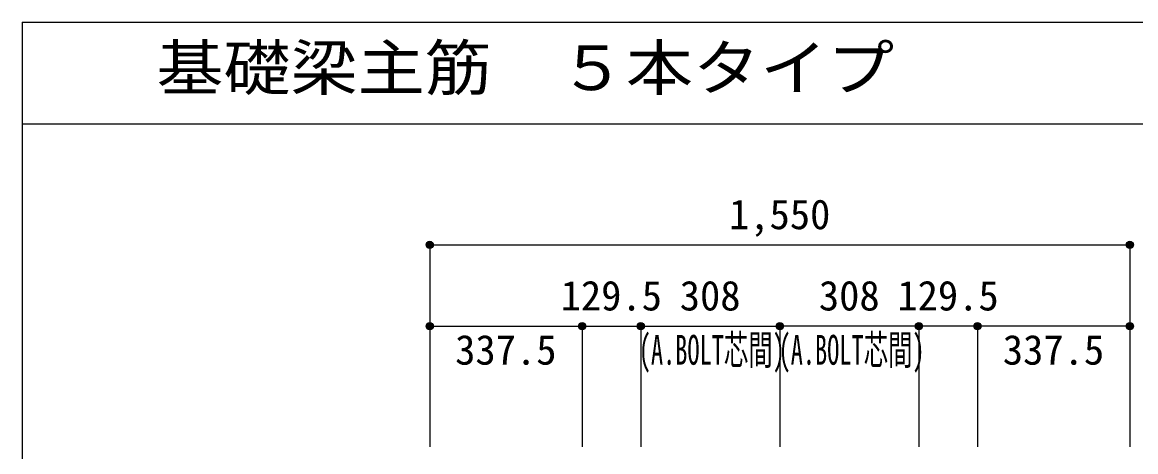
# Model space of a CAD drawing. Units: millimetres at full size, sheet at 1:30. Extents: x -5973 to 5954, y -4195 to 4201.
# Drawn here: x -5973 to -3508, y 3250 to 4201 of the extents above; entities that cross this region are included whole.
import ezdxf
from ezdxf.enums import TextEntityAlignment as Align

# ---------------------------------------------------------------- set-up
doc = ezdxf.new("R2010")
doc.units = ezdxf.units.MM
doc.header["$LTSCALE"] = 30
doc.header["$PDMODE"] = 32
doc.header["$PDSIZE"] = 15
for name, color, linetype in [('0-7_文字', 4, 'Continuous'), ('0-D_寸法', 4, 'Continuous'), ('6-7_文字', 7, 'Continuous'), ('F-0_枠', 6, 'Continuous')]:
    doc.layers.add(name, color=color, linetype=linetype)
doc.styles.add('ＭＳ ゴシック', font='')
doc.styles.get('ＭＳ ゴシック').set_extended_font_data('MS Gothic')

msp = doc.modelspace()

# ---------------------------------------------------------------- linework, layer by layer
at = {"layer": '0-D_寸法'}
for p, q in [((-5070.8, 3708.07), (-5070.8, 3528.07)), ((-5070.8, 3708.07), (-5070.8, 3528.07)), ((-5070.8, 3708.07), (-3520.8, 3708.07)), ((-5070.8, 3708.07), (-3520.8, 3708.07)), ((-3520.8, 3708.07), (-3520.8, 3528.07)), ((-5070.8, 3528.07), (-5070.8, 3261.03)), ((-5070.8, 3528.07), (-4733.3, 3528.07)), ((-5070.8, 3528.07), (-5070.8, 3261.03)), ((-4733.3, 3528.07), (-4733.3, 3261.03)), ((-4733.3, 3528.07), (-4603.8, 3528.07)), ((-4603.8, 3528.07), (-4603.8, 3261.03)), ((-3987.8, 3528.07), (-4295.8, 3528.07)), ((-4295.8, 3528.07), (-4295.8, 3261.03)), ((-3858.3, 3528.07), (-3987.8, 3528.07)), ((-3987.8, 3528.07), (-3987.8, 3261.03)), ((-3520.8, 3528.07), (-3858.3, 3528.07)), ((-3858.3, 3528.07), (-3858.3, 3261.03)), ((-3520.8, 3528.07), (-3520.8, 3261.03)), ((-3520.8, 3528.07), (-3520.8, 3261.03))]:
    msp.add_line(p, q, dxfattribs=at)
msp.add_lwpolyline([(-4603.8, 3528.07), (-4295.8, 3528.07), (-4295.8, 3261.03)], dxfattribs=at)
for centre, radius in [((-5070.8, 3708.07), 8), ((-5070.8, 3708.07), 7.2), ((-5070.8, 3708.07), 6.4), ((-5070.8, 3708.07), 5.6), ((-5070.8, 3708.07), 4.8), ((-5070.8, 3708.07), 4), ((-5070.8, 3708.07), 3.2), ((-5070.8, 3708.07), 2.4), ((-5070.8, 3708.07), 1.6), ((-5070.8, 3708.07), 0.8), ((-3520.8, 3708.07), 8), ((-3520.8, 3708.07), 7.2), ((-3520.8, 3708.07), 6.4), ((-3520.8, 3708.07), 5.6), ((-3520.8, 3708.07), 4.8), ((-3520.8, 3708.07), 4), ((-3520.8, 3708.07), 3.2), ((-3520.8, 3708.07), 2.4), ((-3520.8, 3708.07), 1.6), ((-3520.8, 3708.07), 0.8), ((-5070.8, 3528.07), 8), ((-5070.8, 3528.07), 7.2), ((-5070.8, 3528.07), 6.4), ((-5070.8, 3528.07), 5.6), ((-5070.8, 3528.07), 4.8), ((-5070.8, 3528.07), 4), ((-5070.8, 3528.07), 3.2), ((-5070.8, 3528.07), 2.4), ((-5070.8, 3528.07), 1.6), ((-5070.8, 3528.07), 0.8), ((-4733.3, 3528.07), 8), ((-4733.3, 3528.07), 7.2), ((-4733.3, 3528.07), 6.4), ((-4733.3, 3528.07), 5.6), ((-4733.3, 3528.07), 4.8), ((-4733.3, 3528.07), 4), ((-4733.3, 3528.07), 3.2), ((-4733.3, 3528.07), 2.4), ((-4733.3, 3528.07), 1.6), ((-4733.3, 3528.07), 0.8), ((-4603.8, 3528.07), 8), ((-4603.8, 3528.07), 7.2), ((-4603.8, 3528.07), 6.4), ((-4603.8, 3528.07), 5.6), ((-4603.8, 3528.07), 4.8), ((-4603.8, 3528.07), 4), ((-4603.8, 3528.07), 3.2), ((-4603.8, 3528.07), 2.4), ((-4603.8, 3528.07), 1.6), ((-4603.8, 3528.07), 0.8), ((-4295.8, 3528.07), 8), ((-4295.8, 3528.07), 8), ((-4295.8, 3528.07), 7.2), ((-4295.8, 3528.07), 7.2), ((-4295.8, 3528.07), 6.4), ((-4295.8, 3528.07), 6.4), ((-4295.8, 3528.07), 5.6), ((-4295.8, 3528.07), 5.6), ((-4295.8, 3528.07), 4.8), ((-4295.8, 3528.07), 4.8), ((-4295.8, 3528.07), 4), ((-4295.8, 3528.07), 4), ((-4295.8, 3528.07), 3.2), ((-4295.8, 3528.07), 3.2), ((-4295.8, 3528.07), 2.4), ((-4295.8, 3528.07), 2.4), ((-4295.8, 3528.07), 1.6), ((-4295.8, 3528.07), 1.6), ((-4295.8, 3528.07), 0.8), ((-4295.8, 3528.07), 0.8), ((-3987.8, 3528.07), 8), ((-3987.8, 3528.07), 7.2), ((-3987.8, 3528.07), 6.4), ((-3987.8, 3528.07), 5.6), ((-3987.8, 3528.07), 4.8), ((-3987.8, 3528.07), 4), ((-3987.8, 3528.07), 3.2), ((-3987.8, 3528.07), 2.4), ((-3987.8, 3528.07), 1.6), ((-3987.8, 3528.07), 0.8), ((-3858.3, 3528.07), 8), ((-3858.3, 3528.07), 7.2), ((-3858.3, 3528.07), 6.4), ((-3858.3, 3528.07), 5.6), ((-3858.3, 3528.07), 4.8), ((-3858.3, 3528.07), 4), ((-3858.3, 3528.07), 3.2), ((-3858.3, 3528.07), 2.4), ((-3858.3, 3528.07), 1.6), ((-3858.3, 3528.07), 0.8), ((-3520.8, 3528.07), 8), ((-3520.8, 3528.07), 7.2), ((-3520.8, 3528.07), 6.4), ((-3520.8, 3528.07), 5.6), ((-3520.8, 3528.07), 4.8), ((-3520.8, 3528.07), 4), ((-3520.8, 3528.07), 3.2), ((-3520.8, 3528.07), 2.4), ((-3520.8, 3528.07), 1.6), ((-3520.8, 3528.07), 0.8)]:
    msp.add_circle(centre, radius, dxfattribs=at)
at = {"layer": '0-D_寸法', "color": 7}
for p in [(-5070.8, 3708.07), (-5070.8, 3708.07), (-3520.8, 3708.07), (-5070.8, 3528.07), (-4733.3, 3528.07), (-4603.8, 3528.07), (-4295.8, 3528.07), (-3987.8, 3528.07), (-3858.3, 3528.07), (-3520.8, 3528.07)]:
    msp.add_point(p, dxfattribs=at)
at = {"layer": 'F-0_枠'}
for q in [(5954.1, 4201.15), (-5972.88, -4195.24)]:
    msp.add_line((-5972.88, 4201.15), q, dxfattribs=at)
at = {"layer": 'F-0_枠', "color": 2}
msp.add_line((-5972.88, 3976.15), (3723.6, 3976.15), dxfattribs=at)

# ---------------------------------------------------------------- texts
at = {"layer": '0-7_文字', "style": 'ＭＳ ゴシック', "width": 0.6}
for p in [(-4608.02, 3422.95), (-4298.58, 3422.95)]:
    msp.add_text('(A.BOLT芯間)', height=65.98, dxfattribs=at).set_placement(p, align=Align.BOTTOM_LEFT)
at = {"layer": '0-D_寸法', "style": 'ＭＳ ゴシック'}
for s, p in [('1,550', (-4408.3, 3723.07)), ('129.5', (-4781.05, 3543.07)), ('308', (-4517.3, 3543.07)), ('308', (-4209.3, 3543.07)), ('129.5', (-4035.55, 3543.07)), ('337.5', (-5014.55, 3423.07)), ('337.5', (-3802.05, 3423.07))]:
    msp.add_text(s, height=65.98, dxfattribs=at).set_placement(p, align=Align.BOTTOM_LEFT)
at = {"layer": '6-7_文字', "color": 2, "style": 'ＭＳ ゴシック', "width": 1.1}
msp.add_text('\u3000\u3000基礎梁主筋\u3000５本タイプ', height=98.97, dxfattribs=at).set_placement((-5972.88, 4021.15), align=Align.BOTTOM_LEFT)

doc.saveas('drawing.dxf')
